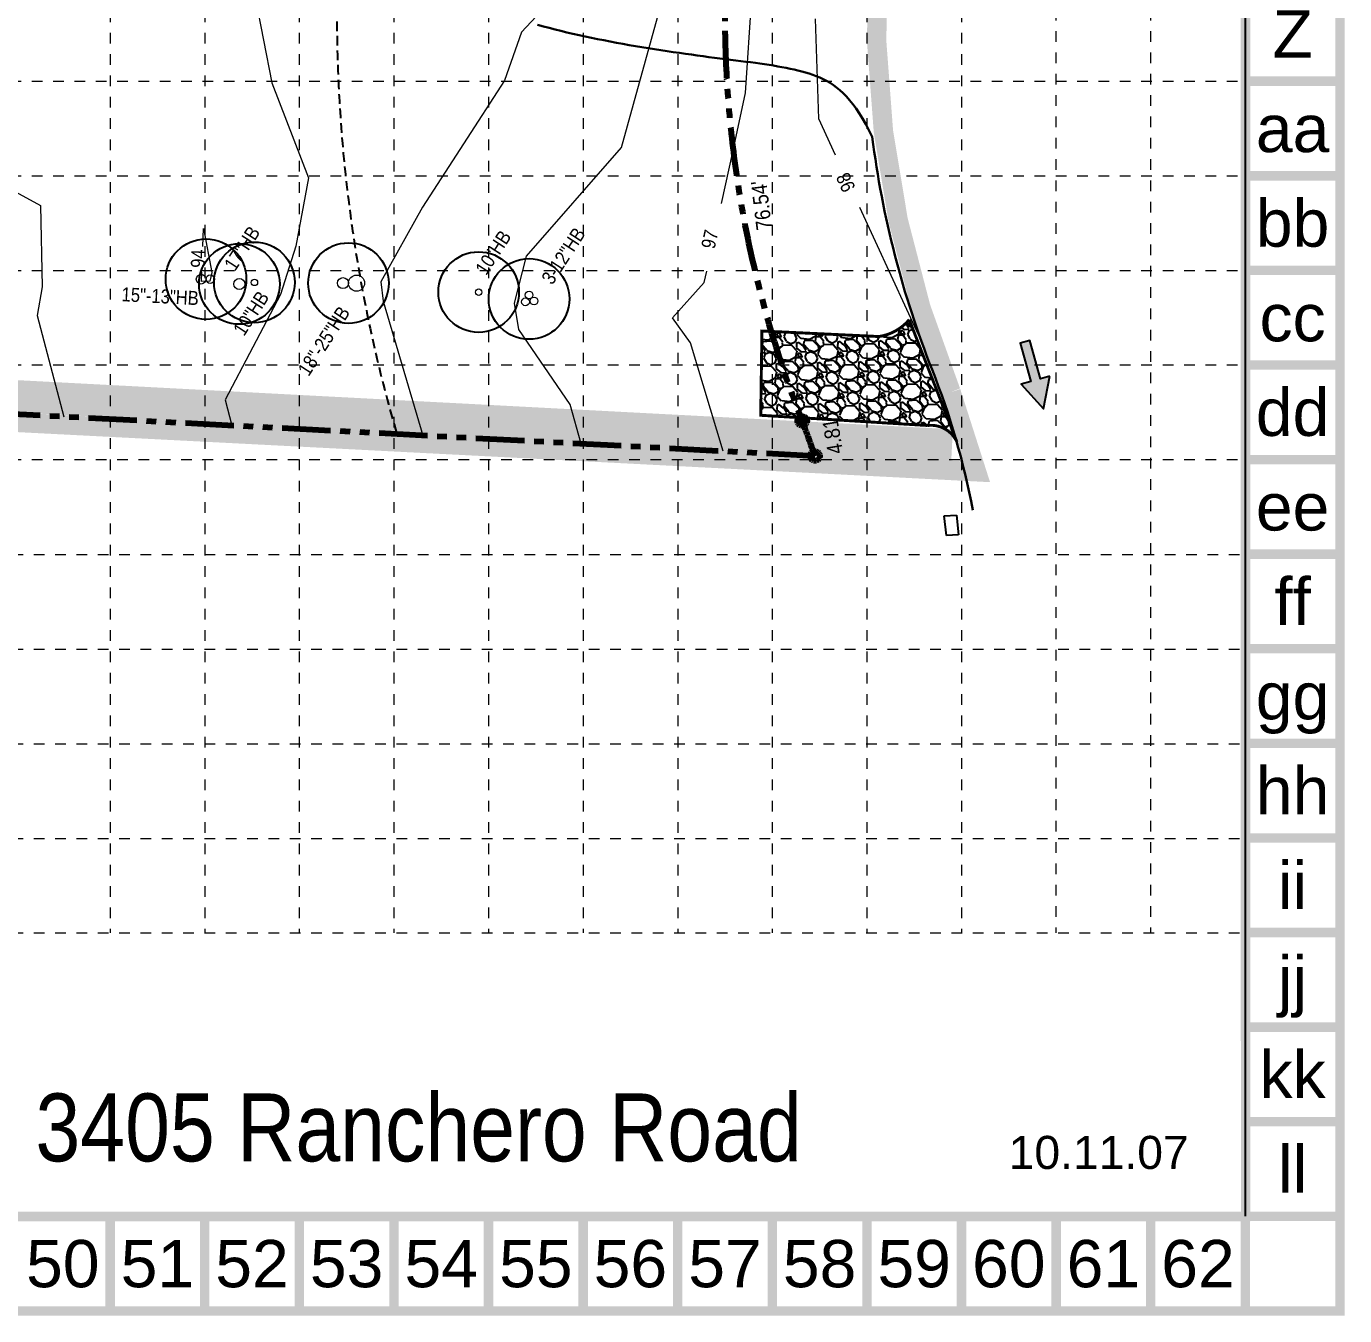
# Model space of a CAD drawing. Extents: x -66 to 9312, y 2290 to 8156.
# Drawn here: x 7273 to 9312, y 2290 to 4284 of the extents above; entities that cross this region are included whole.
import ezdxf
from ezdxf.enums import TextEntityAlignment as Align

# ---------------------------------------------------------------- set-up
doc = ezdxf.new("R2010")
doc.units = 0
doc.header["$LTSCALE"] = 120
doc.header["$MEASUREMENT"] = 0
for name, pattern in [('HIDDEN', [0.375, 0.125, -0.125, 0.125]), ('HIDDEN2', [0.1875, 0.125, -0.0625]), ('PHANTOM2', [1.25, 0.625, -0.125, 0.125, -0.125, 0.125, -0.125])]:
    doc.linetypes.add(name, pattern=pattern)
doc.layers.get('0').update_dxf_attribs({"linetype": 'CONTINUOUS'})
for name, color, linetype, lineweight in [('A-Anno-Note', 211, 'CONTINUOUS', 30), ('A-PROP', 60, 'PHANTOM2', 80), ('A-PROP-Esmt', 10, 'HIDDEN2', 25), ('A-PROP-Road', 112, 'CONTINUOUS', 30), ('CTEXT', 4, 'CONTINUOUS', 25), ('CTR', 4, 'CONTINUOUS', 9), ('TREE', 2, 'CONTINUOUS', 20)]:
    doc.layers.add(name, color=color, linetype=linetype, lineweight=lineweight)
for name, color, linetype in [('ARROWS', 252, 'CONTINUOUS'), ('BASE', 7, 'CONTINUOUS'), ('FINAL', 1, 'CONTINUOUS'), ('GRID', 254, 'HIDDEN'), ('HIDE3', 74, 'CONTINUOUS'), ('LEGEND', 7, 'CONTINUOUS'), ('LIMITS OF DISTURBANCE', 1, 'HIDDEN'), ('SILT FENCE', 200, 'CONTINUOUS')]:
    doc.layers.add(name, color=color, linetype=linetype)
doc.styles.get("Standard").update_dxf_attribs({"font": 'ARIAL.TTF', "width": 0.85})

# ---------------------------------------------------------------- blocks, each defined once
blk = doc.blocks.new('marker')
at = {"color": 7}
blk.add_circle((0, 0), 7.5, dxfattribs=at)
blk = doc.blocks.new('arrow')
blk.add_lwpolyline([(-67.00679329302966, -25.35842018353742), (-59.3270347441985, -25.41938721699262), (-59.57091179542658, -56.1384215279777), (-51.89114823905948, -56.19938584448118), (-51.64727869913713, -25.48035696739953), (-43.96752265407486, -25.54132400085473), (-55.30425519266737, -2.410587189246144), (-67.00678578172392, -25.35840795725562)], close=True)
at = {"color": 254}
for points in [[(-43.96751955730906, -25.54132267721434), (-67.00679354271597, -25.35841771446121), (-55.30425158724847, -2.410596210431322), (-67.00679354271597, -25.35841771446121)], [(-59.57090883123692, -56.13841801592571), (-51.89115083610795, -56.19938633684342), (-59.32703554756517, -25.41938603537892), (-51.64727755243712, -25.48035435629663)]]:
    blk.add_solid(points, dxfattribs=at)

msp = doc.modelspace()

# ---------------------------------------------------------------- hatches: boundary and pattern name
at = {"layer": 'LEGEND'}
h = msp.add_hatch(dxfattribs=at)
h.set_pattern_fill('GRAVEL', color=4, scale=45.06987312767764, angle=-43.93425516442545, style=0)
h.set_pattern_definition([(184.0785448355745, (-54570.78068746882, -23593.9020885234), (-541.0901254220068, -41.94067251846678), [6.063520451105235, -600.2896063363735]), (141.0354448355745, (-54576.82886287506, -23594.3333494059), (420.7481909673245, -342.795169142508), [10.40519146924069, -1030.113639965716]), (88.57614483557452, (-54584.91926687687, -23587.79016174967), (-19.41636944700184, -669.7304462484483), [7.336834506708395, -726.3475175615933]), (223.3394448355745, (-54605.39502082601, -23583.70860842591), (657.8751892948507, 617.8583349448345), [9.475399986616692, -938.0644183955601]), (248.8994448355745, (-54612.28648334531, -23590.211755006), (212.9685917245087, 545.8323923979996), [9.291379694636383, -919.8478517254497]), (313.3394448355745, (-54615.63144586691, -23598.88015727725), (-617.8583349448343, 657.8751892948507), [9.475399986616694, -938.0644183955603]), (353.7599448355745, (-54609.12829928675, -23605.77161979664), (-734.6433076893294, 81.95822329106544), [12.53073175581509, -1240.541452288485]), (28.32104483557454, (-54596.67181846556, -23607.13362945099), (915.156169037396, 495.1450006613247), [11.83030085753785, -1171.200190525105]), (77.49534483557453, (-54586.25756623992, -23601.52119056647), (146.8701740513278, 672.1015804939819), [9.507489736283535, -941.2425204991509]), (131.3021448355745, (-54584.19900685953, -23592.23922458872), (325.7503817853866, -376.4365806267625), [10.85426768508486, -531.8588912197924]), (178.4631448355746, (-54591.36313772878, -23584.08506921947), (-733.4578457381659, 18.23076925703872), [14.03692184586895, -1389.656299348109]), (94.8798448355739, (-54573.57583765135, -23614.9914061789), (-39.56972421971711, 413.6353462368011), [4.79097258334525, -474.3083138954703]), (127.5349448355745, (-54573.98338824263, -23610.21777876827), (359.3917550037842, -471.4353713380235), [9.114795931722142, -902.3669605944025]), (181.0657448355745, (-54579.53655139894, -23602.98989653159), (-31.27095228419875, -32.45646721606938), [6.373826527589241, -57.3645739579226]), (159.2643448355745, (-54578.05599028808, -23596.90615568842), (224.8242037778289, -91.44174725658975), [3.432431397657673, -339.8094914815351]), (247.8671448355745, (-54581.26607056837, -23595.69088342111), (61.35638209199823, 128.6403201870298), [4.854160545470267, -237.85454277614]), (347.0295448355745, (-54583.0949065422, -23600.18736684268), (159.9112702053696, -28.89977102555758), [7.884027836351522, -254.9162390172267]), (117.6308448355745, (-54575.41205313167, -23601.95692708811), (33.64203577554603, -94.9983041517271), [5.700933321793041, -136.8225349326524]), (332.4552448355745, (-54600.09081572843, -23577.5537367088), (418.377242928642, -215.34035991692), [7.986381518224477, -790.6537984485143]), (26.4119448355745, (-54593.0096708787, -23581.24697409342), (-473.8061099005766, -231.937476400604), [6.700132409033686, -663.3117113282681]), (249.2643448355745, (-54569.15786461018, -23595.46563565372), (91.44174725658975, 224.8242037778289), [6.864817725442213, -336.3771051537504]), (299.6762448355745, (-54571.58840914487, -23601.88579621433), (-230.7520432257397, 410.0786297246748), [7.986381518224475, -790.6537984485142]), (295.5097448355746, (-54619.47880014504, -23597.67674015581), (-99.74058571037001, 221.267555120706), [7.701539920057555, -377.3756363623125]), (250.8408448355745, (-54616.16202355384, -23604.62747840326), (181.6984433331222, 513.3756087452803), [6.453014294674627, -638.8493616401236]), (22.86714483557454, (-54600.10424264589, -23628.23480225223), (221.2676619732046, 99.7403504635132), [6.864817725442222, -336.3771051537508]), (333.4197448355745, (-54593.77892325052, -23625.56715480464), (-547.0176072848292, 276.69666678314), [7.55510790226573, -747.9536541800163]), (25.50974483557454, (-54616.00790666041, -23612.91204037469), (-221.267555120706, -99.7405857103699), [3.850769960028779, -381.2264063223415]), (57.37564483557452, (-54602.05163007627, -23626.3585456957), (92.62741363191692, 161.0967216674623), [2.298112830780283, -227.5140265748374]), (122.0295448355745, (-54600.81264751763, -23624.42301341112), (66.09850737895741, -126.26923901721), [9.291379694636369, -176.5364395474567]), (142.0747448355744, (-54605.74039182172, -23616.54600203109), (355.835484904272, -280.252983264649), [8.610599261042813, -852.4481099566643]), (259.7558448355745, (-54585.90929137685, -23603.10844798804), (30.08537090013576, 96.18388433046016), [6.500067242219923, -156.0016588831512]), (309.2229448355745, (-54587.06528791598, -23609.50489825739), (489.2176160198551, -596.5191784135753), [11.34832363431037, -1123.482101792183]), (17.01114483557456, (-54579.88930190109, -23618.29632762442), (-348.722439850528, -102.1114414086382), [4.640213857733165, -459.3825240117771]), (46.06574483557452, (-54575.45209420781, -23616.93879360937), (-1.185514565014397, 63.72739977989104), [2.704192387660658, -42.36568074001698]), (76.3221448355745, (-54605.45139268698, -23614.94688946363), (-89.07101231541918, -352.2788904507669), [6.261287054389491, -619.8694014589774]), (4.078544835574534, (-54603.97083157615, -23608.86314862048), (541.0901254220068, 41.94067251846688), [12.12704090221047, -594.226085885268]), (316.0657448355745, (-54591.8744807636, -23608.00062685531), (63.72739977989105, 1.185514565014405), [11.71816701319619, -33.35170611448145]), (281.3705448355745, (-54583.43580189877, -23616.13107193329), (-105.6675179093994, 539.9047261916145), [7.126177919709623, -705.4910732127751]), (210.1203448355745, (-54582.03084730105, -23623.11737561774), (-157.5402279696909, -98.55489365485923), [6.562263667136121, -321.5513703884013]), (163.7117448355745, (-54587.70703755299, -23626.41044191753), (-929.3822174649598, 269.5829563612092), [10.68448947301283, -1057.766215553321]), (131.4918448355745, (-54597.962697246, -23623.41375425907), (-390.6631813278744, 438.9785597922053), [11.30347911054842, -1119.04321505772])])
edge = h.paths.add_edge_path()
edge.add_line((8712.57728060958, 3641.123952457501), (8638.891102288646, 3830.026627286348))
edge.add_arc((8581.03067175676, 3878.97732379099), 75.78918200920714, 278.30185718373195, 319.7683332209847, ccw=False)
edge.add_line((8591.973741039932, 3803.98232832937), (8411.094124606236, 3812.516475104036))
edge.add_line((8411.094124606236, 3812.516475104036), (8409.22261891939, 3682.179218005575))
edge.add_line((8409.22261891939, 3682.179218005575), (8667.241374697522, 3666.387385963499))
edge.add_arc((8672.51610856119, 3622.54307318345), 44.16046399764483, 24.882467841421487, 96.860056372634, ccw=False)

# ---------------------------------------------------------------- linework, layer by layer
at = {"layer": 'A-PROP', "color": 7}
msp.add_line((8493.064854467746, 3619.104175480184), (997.2678560563395, 4010.557525933244), dxfattribs=at)
for centre, radius, start, end in [((10057.7428562268, 4300.645905374251), 1704.000000000069, 170.7158333333344, 201.5997222222213), ((7558.498864868649, 3311.139224423889), 983.9999999971803, 18.23845945407479, 21.59972222223167)]:
    msp.add_arc(centre, radius, start, end, dxfattribs=at)
at = {"layer": 'A-PROP-Esmt', "color": 252}
msp.add_lwpolyline([(7846.682081814972, 3652.860252663661, -0.1122273309674083), (7783.924479919471, 4672.352767790631), (7920.333154533349, 5506.79674067934, 0.02835222517026731), (8034.877964656742, 6590.049886953224), (8059.065620074427, 7086.724552912121)], format="xyb", dxfattribs=at)
at = {"layer": 'A-PROP-Road', "color": 7}
for p, q in [((8064.210923037499, 4286.146396842122), (8073.088619321758, 4283.65011829827)), ((8073.088619321758, 4283.65011829827), (8082.059945736993, 4281.225682700567)), ((8082.059945736993, 4281.225682700567), (8091.122726084494, 4278.869860827573)), ((8091.122726084494, 4278.869860827573), (8100.274784165561, 4276.579423457846)), ((8100.274784165561, 4276.579423457846), (8109.513943781482, 4274.351141369948)), ((8109.513943781482, 4274.351141369948), (8118.838028733554, 4272.181785342435)), ((8118.838028733554, 4272.181785342435), (8128.24486282307, 4270.06812615387)), ((8128.24486282307, 4270.06812615387), (8137.732269851324, 4268.006934582811)), ((8137.732269851324, 4268.006934582811), (8147.298073619611, 4265.994981407817)), ((8147.298073619611, 4265.994981407817), (8156.938338462275, 4264.029545978757)), ((8156.938338462275, 4264.029545978757), (8166.642090845871, 4262.109941930731)), ((8166.642090845871, 4262.109941930731), (8176.396597770006, 4260.235991470153)), ((8176.396597770006, 4260.235991470153), (8186.189126234288, 4258.407516803433)), ((8186.189126234288, 4258.407516803433), (8196.006943238322, 4256.62434013698)), ((8196.006943238322, 4256.62434013698), (8205.837315781719, 4254.886283677208)), ((8205.837315781719, 4254.886283677208), (8215.667510864081, 4253.193169630526)), ((8215.667510864081, 4253.193169630526), (8225.484795485017, 4251.544820203345)), ((8225.484795485017, 4251.544820203345), (8235.276436644137, 4249.941057602076)), ((8235.276436644137, 4249.941057602076), (8245.029701341044, 4248.381704033131)), ((8245.029701341044, 4248.381704033131), (8254.731856575345, 4246.86658170292)), ((8254.731856575345, 4246.86658170292), (8264.370169346648, 4245.395512817853)), ((8264.370169346648, 4245.395512817853), (8273.93190665456, 4243.968319584344)), ((8273.93190665456, 4243.968319584344), (8283.40433549869, 4242.5848242088)), ((8283.40433549869, 4242.5848242088), (8292.774722878641, 4241.244848897634)), ((8292.774722878641, 4241.244848897634), (8302.030335794023, 4239.948215857258)), ((8302.030335794023, 4239.948215857258), (8311.15844124444, 4238.694747294081)), ((8311.15844124444, 4238.694747294081), (8320.146306229502, 4237.484265414515)), ((8320.146306229502, 4237.484265414515), (8328.981197748817, 4236.316592424971)), ((8328.981197748817, 4236.316592424971), (8337.650382801987, 4235.191550531858)), ((8337.650382801987, 4235.191550531858), (8346.143853023723, 4234.107829170497)), ((8346.143853023723, 4234.107829170497), (8354.462498589119, 4233.059586691836)), ((8354.462498589119, 4233.059586691836), (8362.609934308379, 4232.039848675729)), ((8362.609934308379, 4232.039848675729), (8370.5897749917, 4231.041640702033)), ((8370.5897749917, 4231.041640702033), (8378.405635449277, 4230.057988350603)), ((8378.405635449277, 4230.057988350603), (8386.061130491313, 4229.081917201296)), ((8386.061130491313, 4229.081917201296), (8393.559874928005, 4228.106452833968)), ((8393.559874928005, 4228.106452833968), (8400.905483569552, 4227.124620828471)), ((8400.905483569552, 4227.124620828471), (8408.101571226149, 4226.129446764666)), ((8408.101571226149, 4226.129446764666), (8415.151752707998, 4225.113956222405)), ((8415.151752707998, 4225.113956222405), (8422.059642825297, 4224.071174781546)), ((8422.059642825297, 4224.071174781546), (8428.828856388245, 4222.994128021944)), ((8428.828856388245, 4222.994128021944), (8435.463008207038, 4221.875841523453)), ((8435.463008207038, 4221.875841523453), (8441.965713091879, 4220.709340865932)), ((8441.965713091879, 4220.709340865932), (8448.34058585296, 4219.487651629234)), ((8448.34058585296, 4219.487651629234), (8454.591241300486, 4218.203799393216)), ((8454.591241300486, 4218.203799393216), (8460.721294244651, 4216.850809737735)), ((8460.721294244651, 4216.850809737735), (8466.734359495655, 4215.421708242644)), ((8466.734359495655, 4215.421708242644), (8472.634051863697, 4213.9095204878)), ((8472.634051863697, 4213.9095204878), (8478.423986158976, 4212.307272053061)), ((8478.423986158976, 4212.307272053061), (8484.108391362568, 4210.603256219431)), ((8484.108391362568, 4210.603256219431), (8489.693953139069, 4208.766837072534)), ((8489.693953139069, 4208.766837072534), (8495.18797132396, 4206.762646399139)), ((8495.18797132396, 4206.762646399139), (8500.597745752713, 4204.55531598602)), ((8500.597745752713, 4204.55531598602), (8505.930576260807, 4202.109477619949)), ((8505.930576260807, 4202.109477619949), (8511.193762683717, 4199.389763087696)), ((8511.193762683717, 4199.389763087696), (8516.39460485692, 4196.360804176037)), ((8516.39460485692, 4196.360804176037), (8521.540402615892, 4192.987232671742)), ((8521.540402615892, 4192.987232671742), (8526.638455796108, 4189.233680361584)), ((8526.638455796108, 4189.233680361584), (8531.696064233047, 4185.064779032334)), ((8531.696064233047, 4185.064779032334), (8536.720527762185, 4180.445160470766)), ((8536.720527762185, 4180.445160470766), (8541.719146218997, 4175.33945646365)), ((8541.719146218997, 4175.33945646365), (8546.699219438959, 4169.712298797761)), ((8546.699219438959, 4169.712298797761), (8551.668047257548, 4163.52831925987)), ((8551.668047257548, 4163.52831925987), (8556.63292951024, 4156.752149636748)), ((8556.63292951024, 4156.752149636748), (8561.601166032513, 4149.348421715169)), ((8561.601166032513, 4149.348421715169), (8566.580056659843, 4141.281767281905)), ((8566.580056659843, 4141.281767281905), (8571.576901227703, 4132.516818123727)), ((8571.576901227703, 4132.516818123727), (8576.598999571575, 4123.018206027408)), ((8576.598999571575, 4123.018206027408), (8581.65365152693, 4112.750562779721))]:
    msp.add_line(p, q, dxfattribs=at)
for centre, radius, start, end in [((10057.7428562268, 4300.645905374251), 1488.000000000069, 187.2543192812287, 201.5997222222213), ((7558.498864868649, 3311.139224423889), 1199.99999999718, 10.77922410312156, 21.59972222223167)]:
    msp.add_arc(centre, radius, start, end, dxfattribs=at)
at = {"layer": 'BASE', "color": 9}
msp.add_line((9158.652292592262, 8002.788771683119), (9158.652292592262, 2443.265199608986), dxfattribs=at)
at = {"layer": 'BASE', "const_width": 14.63032518966877}
for points in [[(-58.45257689906232, 2296.961947712298), (9304.955544488948, 2296.961947712298), (9304.955544488948, 8149.092023579806), (-58.45257689906232, 8149.092023579806)], [(87.53111845106787, 2443.226886687463), (9159.06102570457, 2442.973175896919), (9158.871951503743, 8002.858765092502), (89.37463227648931, 8003.027188784665)]]:
    msp.add_lwpolyline(points, close=True, dxfattribs=at)
for points in [[(9304.955544488948, 4198.904222369238), (9158.652292592262, 4198.904222369238)], [(9304.955544488948, 4052.60097047255), (9158.652292592262, 4052.60097047255)], [(9304.955544488948, 3906.297718575863), (9158.652292592262, 3906.297718575863)], [(9304.955544488948, 3759.994466679175), (9158.652292592262, 3759.994466679175)], [(9304.955544488948, 3613.691214782488), (9158.652292592262, 3613.691214782488)], [(9304.955544488948, 3467.3879628858), (9158.652292592262, 3467.3879628858)], [(9304.955544488948, 3321.084710989112), (9158.652292592262, 3321.084710989112)], [(9304.955544488948, 3174.781459092424), (9158.652292592262, 3174.781459092424)], [(9304.955544488948, 3028.478207195737), (9158.652292592262, 3028.478207195737)], [(9304.955544488948, 2882.174955299049), (9158.652292592262, 2882.174955299049)], [(9304.955544488948, 2735.871703402362), (9158.652292592262, 2735.871703402362)], [(9304.955544488948, 2589.568451505674), (9158.652292592262, 2589.568451505674)], [(7403.013269832009, 2296.961947712298), (7403.013269832009, 2443.265199608986)], [(7549.316521728697, 2296.961947712298), (7549.316521728697, 2443.265199608986)], [(7695.619773625384, 2296.961947712298), (7695.619773625384, 2443.265199608986)], [(7841.923025522073, 2296.961947712298), (7841.923025522073, 2443.265199608986)], [(7988.22627741876, 2296.961947712298), (7988.22627741876, 2443.265199608986)], [(8134.529529315449, 2296.961947712298), (8134.529529315449, 2443.265199608986)], [(8280.832781212135, 2296.961947712298), (8280.832781212135, 2443.265199608986)], [(8427.136033108824, 2296.961947712298), (8427.136033108824, 2443.265199608986)], [(8573.43928500551, 2296.961947712298), (8573.43928500551, 2443.265199608986)], [(8719.742536902198, 2296.961947712298), (8719.742536902198, 2443.265199608986)], [(8866.045788798887, 2296.961947712298), (8866.045788798887, 2443.265199608986)], [(9012.349040695573, 2296.961947712298), (9012.349040695573, 2443.265199608986)], [(9304.955544488948, 2443.265199608986), (9158.652292592262, 2443.265199608986)], [(9158.652292592262, 2296.961947712298), (9158.652292592262, 2443.265199608986)]]:
    msp.add_lwpolyline(points, dxfattribs=at)
at = {"layer": 'CTR', "color": 35}
for p, q in [((8385.568115360125, 4180.812737990775, 1164), (8403.20168239707, 4442.41632005266, 1164)), ((7627.344395790024, 4329.097382455126, 1128), (7652.916564835126, 4196.326911341974, 1128)), ((8061.876006099788, 4299.138515328166, 1140), (8039.358475326226, 4274.8205580227, 1140)), ((8193.8855551226, 4096.579022253434, 1152), (8249.718792150998, 4297.597835825589, 1152)), ((8499.098571271876, 4140.584832630288, 1176), (8494.019573510755, 4295.371923462189, 1176)), ((8039.358475326226, 4274.8205580227, 1140), (8013.199394647127, 4199.955237167676, 1140)), ((8013.199394647127, 4199.955237167676, 1140), (7885.981124166581, 4004.011170392252, 1140)), ((7652.916564835126, 4196.326911341974, 1128), (7709.845943254433, 4049.509750316756, 1128)), ((8366.595396386474, 4091.752944564527, 1164), (8385.568115360125, 4180.812737990775, 1164)), ((8524.954812348988, 4084.618157049634, 1176), (8499.098571271876, 4140.584832630288, 1176)), ((7134.711015012588, 4092.566579166865, 1116), (7295.522204757326, 4006.828657604747, 1116)), ((8046.849675163576, 3928.048223988175, 1152), (8193.8855551226, 4096.579022253434, 1152)), ((8348.637671980636, 4009.798820314849, 1164), (8366.595396386474, 4091.752944564527, 1164)), ((7709.845943254433, 4049.509750316756, 1128), (7690.34695973339, 3943.829892370668, 1128)), ((7295.522204757326, 4006.828657604747, 1116), (7297.842979827336, 3880.898378288075, 1116)), ((7885.981124166581, 4004.011170392252, 1140), (7821.72256693746, 3888.51837748495, 1140)), ((8659.494241446635, 3793.403182736154, 1176), (8562.332439602578, 4003.713066002652, 1176)), ((7546.597100354906, 3943.477467968674, 1128), (7547.640648563443, 3970.887043292481, 1128)), ((7547.640648563443, 3970.887043292481, 1128), (7560.345077088175, 3902.774954866349, 1128)), ((7690.34695973339, 3943.829892370668, 1128), (7666.345399139405, 3868.972500274867, 1128)), ((8028.182156106923, 3855.549951994843, 1152), (8046.849675163576, 3928.048223988175, 1152)), ((7544.521720807345, 3888.966069674636, 1128), (7545.084798337281, 3903.755722748283, 1128)), ((7560.345077088175, 3902.774954866349, 1128), (7557.171330050311, 3889.424654144103, 1128)), ((8321.8827475176, 3887.69669010162, 1164), (8325.672554914352, 3904.992330643632, 1164)), ((7297.842979827336, 3880.898378288075, 1116), (7290.221455990701, 3836.414520354687, 1116)), ((7557.171330050311, 3889.424654144103, 1128), (7544.521720807345, 3888.966069674636, 1128)), ((7821.72256693746, 3888.51837748495, 1140), (7825.06639039905, 3858.759725592659, 1140)), ((8273.032337601631, 3832.98143155306, 1164), (8321.8827475176, 3887.69669010162, 1164)), ((7666.345399139405, 3868.972500274867, 1128), (7580.859969376979, 3705.870077120264, 1128)), ((7825.06639039905, 3858.759725592659, 1140), (7886.71224544297, 3650.769755592475, 1140)), ((8035.101428119357, 3814.784528747077, 1152), (8028.182156106923, 3855.549951994843, 1152)), ((7290.221455990701, 3836.414520354687, 1116), (7331.302313008273, 3679.774953968656, 1116)), ((8300.451007236916, 3794.268915191169, 1164), (8273.032337601631, 3832.98143155306, 1164)), ((8114.401084905243, 3698.639494833413, 1152), (8035.101428119357, 3814.784528747077, 1152)), ((8350.930043642897, 3626.526888225104, 1164), (8300.451007236916, 3794.268915191169, 1164)), ((7580.859969376979, 3705.870077120264, 1128), (7591.478579329574, 3666.187756879219, 1128)), ((8131.779191767462, 3637.971613214242, 1152), (8114.401084905243, 3698.639494833413, 1152))]:
    msp.add_line(p, q, dxfattribs=at)
at = {"layer": 'FINAL', "color": 7}
for p, q in [((8692.881285846634, 3526.519949936155), (8711.760033846629, 3527.617733936153)), ((8711.760033846629, 3527.617733936153), (8715.304434246631, 3497.312181536145)), ((8696.425686246635, 3496.214397536147), (8692.881285846634, 3526.519949936155)), ((8715.304434246631, 3497.312181536145), (8696.425686246635, 3496.214397536147))]:
    msp.add_line(p, q, dxfattribs=at)
at = {"layer": 'GRID', "color": 252, "linetype": 'HIDDEN', "lineweight": 0, "ltscale": 1.1}
for p, q in [((7403.013269832009, 8002.788771683119), (7403.013269832008, 2881.52878606681)), ((7549.316521728697, 8002.788771683119), (7549.316521728696, 2881.52878606681)), ((7695.619773625384, 8002.788771683119), (7695.619773625383, 2881.52878606681)), ((7841.923025522073, 8002.788771683119), (7841.923025522071, 2881.52878606681)), ((7988.22627741876, 8002.788771683119), (7988.226277418758, 2881.52878606681)), ((8134.529529315449, 8002.788771683119), (8134.529529315447, 2881.52878606681)), ((8280.832781212135, 8002.788771683119), (8280.832781212133, 2881.52878606681)), ((8427.136033108824, 8002.788771683119), (8427.136033108822, 2881.52878606681)), ((8573.43928500551, 8002.788771683119), (8573.43928500551, 2881.52878606681)), ((8719.742536902198, 8002.788771683119), (8719.742536902197, 2881.52878606681)), ((8865.786463466187, 8005.192559885423), (8865.786463466187, 2881.52878606681)), ((9012.089715362874, 8005.192559885423), (9012.089715362874, 2881.52878606681)), ((87.85067499762533, 4198.904222369238), (9158.652292592262, 4198.904222369238)), ((87.85067499762533, 4052.60097047255), (9158.652292592262, 4052.60097047255)), ((87.85067499762533, 3906.297718575863), (9158.652292592262, 3906.297718575863)), ((87.85067499762533, 3759.994466679175), (9158.652292592262, 3759.994466679175)), ((87.85067499762533, 3613.691214782488), (9158.652292592262, 3613.691214782488)), ((91.13094673389537, 3466.741793653561), (9161.932564328532, 3466.741793653561)), ((91.13094673389537, 3320.438541756873), (9161.932564328532, 3320.438541756873)), ((91.13094673389537, 3174.135289860185), (9161.932564328532, 3174.135289860185)), ((91.13094673389537, 3027.832037963498), (9161.932564328532, 3027.832037963498)), ((91.13094673389537, 2881.52878606681), (9161.932564328532, 2881.52878606681))]:
    msp.add_line(p, q, dxfattribs=at)
at = {"layer": 'HIDE3'}
for centre in [(7551.347989446633, 3892.708153136151, 1128.6678516), (7602.937475046632, 3885.229295936151, 1125.0334368), (7626.186959046632, 3887.68836713615, 1122.9774516), (7771.687521846634, 3886.578004736155, 1137.9563268), (7973.01608424663, 3872.672221136152, 1146.3314652), (8050.974891846632, 3862.183997936158, 1154.4211728)]:
    msp.add_circle(centre, 62.34084595365781, dxfattribs=at)
at = {"layer": 'LEGEND', "color": 4, "const_width": 4.506987312767764}
msp.add_lwpolyline([(8712.57728060958, 3641.123952457501), (8638.891102288646, 3830.026627286348, -0.1829321756403092), (8591.973741039932, 3803.98232832937), (8411.094124606236, 3812.516475104036), (8409.22261891939, 3682.179218005575), (8667.241374697522, 3666.387385963499, -0.3248115873828796)], format="xyb", close=True, dxfattribs=at)
at = {"layer": 'LIMITS OF DISTURBANCE', "ltscale": 5, "const_width": 30}
msp.add_lwpolyline([(201.5967880360076, 7370.163611216569), (984.399606290237, 3994.228684675814), (8743.009273370793, 3594.819651183814), (8703.587751092193, 3718.082624424565, -0.1576153083594663), (8631.601107532864, 4674.780731997238), (8785.252234998072, 5673.470243137777), (8848.068319519967, 6216.732117077725), (8891.508695619174, 7081.449564351551), (8643.35026969749, 7084.215999965094), (229.1743128974485, 7369.860687866934)], format="xyb", close=True, dxfattribs=at)
at = {"layer": 'SILT FENCE', "const_width": 50}
msp.add_lwpolyline([(4343.118923071854, 3864.517505835377), (8705.092696622683, 3635.62376474608)], dxfattribs=at)
at = {"layer": 'TREE', "color": 7}
for centre, radius in [((7543.847989446633, 3892.708153136151, 1128.6678516), 7.5), ((7557.827989446632, 3892.708153136151, 1128.6678516), 6.48), ((7763.167521846633, 3886.578004736155, 1137.9563268), 8.52), ((7784.167521846633, 3886.578004736155, 1137.9563268), 12.48), ((7602.937475046632, 3885.229295936151, 1125.0334368), 8.52), ((7626.186959046632, 3887.68836713615, 1122.9774516), 4.98), ((7973.01608424663, 3872.672221136152, 1146.3314652), 4.98), ((8050.974891846632, 3868.183997936158, 1154.4211728), 6), ((8045.380095553995, 3857.592904031026, 1154.4211728), 6), ((8058.685916343939, 3858.992610032499, 1154.4211728), 6)]:
    msp.add_circle(centre, radius, dxfattribs=at)

# ---------------------------------------------------------------- block references
at = {"layer": 'A-PROP', "color": 7}
for p in [(8473.400683131958, 3673.369348699798), (8493.064854467746, 3619.104175480184)]:
    msp.add_blockref('marker', p, dxfattribs=at)
at = {"layer": 'ARROWS', "xscale": 1.999999999998672, "yscale": 2.000000000000339, "zscale": 2, "rotation": 196.0109841999378}
msp.add_blockref('arrow', (8741.659169083407, 3657.139503732698), dxfattribs=at)

# ---------------------------------------------------------------- texts
at = {"insert": (7287.550999047349, 2633.265827331784), "char_height": 104.9980668514849, "width": 1292.786059529781, "attachment_point": 1}
msp.add_mtext('3405 Ranchero Road', dxfattribs=at)
at = {"layer": 'A-Anno-Note', "color": 7, "width": 0.85}
for s, rotation, p in [("76.54'", 96.84816947024663, (8426.82757140187, 3969.990998172682)), ("4.81'", 99.54708211725416, (8536.890813883987, 3624.480691677183))]:
    msp.add_text(s, height=24, rotation=rotation, dxfattribs=at).set_placement(p)
at = {"layer": 'BASE'}
for s, p in [('Z', (9231.803918540605, 4272.055848317582)), ('aa', (9231.803918540605, 4125.752596420894)), ('bb', (9231.803918540605, 3979.449344524207)), ('cc', (9231.803918540605, 3833.146092627519)), ('dd', (9231.803918540605, 3686.842840730831)), ('ee', (9231.803918540605, 3540.539588834144)), ('ff', (9231.803918540605, 3394.236336937456)), ('gg', (9231.803918540605, 3247.933085040768)), ('hh', (9231.803918540605, 3101.629833144081)), ('ii', (9231.803918540605, 2955.326581247393)), ('jj', (9231.803918540605, 2809.023329350705)), ('kk', (9231.803918540605, 2662.720077454018)), ('ll', (9231.803918540605, 2516.41682555733)), ('50', (7329.861643883665, 2370.113573660642)), ('51', (7476.164895780354, 2370.113573660642)), ('52', (7622.468147677041, 2370.113573660642)), ('53', (7768.771399573729, 2370.113573660642)), ('54', (7915.074651470416, 2370.113573660642)), ('55', (8061.377903367103, 2370.113573660642)), ('56', (8207.681155263792, 2370.113573660642)), ('57', (8353.984407160478, 2370.113573660642)), ('58', (8500.287659057167, 2370.113573660642)), ('59', (8646.590910953855, 2370.113573660642)), ('60', (8792.894162850542, 2370.113573660642)), ('61', (8939.19741474723, 2370.113573660642)), ('62', (9085.500666643917, 2370.113573660642))]:
    msp.add_text(s, height=73.15162594834383, dxfattribs=at).set_placement(p, align=Align.MIDDLE_CENTER)
msp.add_text('10.11.07', height=51.20613816384068, dxfattribs=at).set_placement((8931.927222801138, 2516.490034087262), align=Align.CENTER)
at = {"layer": 'CTEXT', "color": 35, "width": 0.85}
for s, rotation, p in [('98', 114.2813460504165, (8540.585695428501, 4042.354934226634, 1176)), ('97', 77.82156589585742, (8330.354631060376, 3954.515140295836, 1176)), ('94', 87.81966545120194, (7539.037978164031, 3924.557592714034, 1128))]:
    msp.add_text(s, height=21.6, rotation=rotation, dxfattribs=at).set_placement(p, align=Align.MIDDLE_CENTER)
at = {"layer": 'TREE', "color": 7, "width": 0.85}
for s, rotation, p in [('17"HB', 57.00611111111111, (7616.110845318235, 3934.620541540244)), ('10"HB', 57.00602540825486, (8004.561767763766, 3928.051067865039)), ('3-12"HB', 57.00602540825486, (8113.088958428863, 3922.941662981371)), ('15"-13"HB', 357.0105555555552, (7479.936176684707, 3855.563512988232)), ('10"HB', 57.00611111111111, (7630.004108572743, 3834.128613521345)), ('18"-25"HB', 57.00611111111111, (7742.521443213769, 3791.223809585488))]:
    msp.add_text(s, height=21.6, rotation=rotation, dxfattribs=at).set_placement(p, align=Align.CENTER)

doc.saveas('drawing.dxf')
